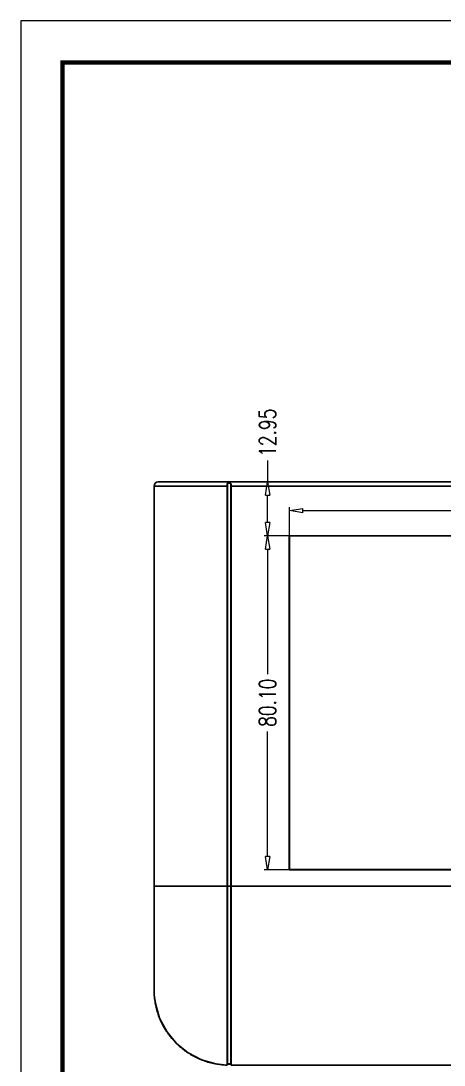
# Model space of a CAD drawing. Header units: millimetres. Extents: x 4911 to 5491, y 411 to 814.
# Drawn here: x 4911.3 to 5012.8, y 563.7 to 814.1 of the extents above; entities that cross this region are included whole.
import ezdxf

# ---------------------------------------------------------------- set-up
doc = ezdxf.new("R2010")
doc.units = ezdxf.units.MM
doc.layers.add('dim', color=82, linetype='Continuous', lineweight=9)
doc.layers.add('from', color=7, linetype='Continuous', lineweight=13)
doc.styles.add('ROMAND', font='romand.shx', dxfattribs={"width": 0.75, "bigfont": 'gbcbig.shx'})
doc.dimstyles.new('YanXiu', dxfattribs={"dimtxt": 2.5, "dimasz": 2.2, "dimexe": 1, "dimexo": 0, "dimgap": 0.66, "dimtad": 0, "dimzin": 1, "dimdsep": 46, "dimtxsty": 'ROMAND', "dimblk": 'CLOSEDBLANK', "dimcen": 0, "dimclrd": 3, "dimclre": 3, "dimclrt": 7, "dimazin": 0, "dimtfac": 1, "dimtofl": 0, "dimtmove": 0, "dimatfit": 3, "dimldrblk": 'CLOSEDBLANK', "dimfxl": 1, "dimlwd": 5, "dimlwe": 5, "dimarcsym": 0})

# ---------------------------------------------------------------- blocks, each defined once
blk = doc.blocks.new('_ClosedBlank')
at = {"color": 0, "linetype": 'ByBlock', "lineweight": -2}
for p, q in [((-1, 0.167), (0, 0)), ((-1, 0.167), (-1, -0.167)), ((0, 0), (-1, -0.167))]:
    blk.add_line(p, q, dxfattribs=at)
blk = doc.blocks.new('*D58')
at = {"layer": 'Defpoints', "color": 0}
for p in [(5120.73, 696.63), (4975.73, 690.55), (5120.73, 690.55)]:
    blk.add_point(p, dxfattribs=at)
at = {"layer": 'dim', "color": 3, "lineweight": 5}
for p, q in [((4975.73, 690.55), (4975.73, 697.43)), ((4978.93, 696.63), (5040.15, 696.63)), ((5117.53, 696.63), (5056.32, 696.63)), ((5120.73, 690.55), (5120.73, 697.43))]:
    blk.add_line(p, q, dxfattribs=at)
at = {"layer": 'dim', "color": 3, "lineweight": 5, "xscale": 3.2, "yscale": 3.2, "zscale": 3.2, "rotation": 180}
blk.add_blockref('_ClosedBlank', (4975.73, 696.63), dxfattribs=at)
at = {"layer": 'dim', "color": 3, "lineweight": 5, "xscale": 3.2, "yscale": 3.2, "zscale": 3.2}
blk.add_blockref('_ClosedBlank', (5120.73, 696.63), dxfattribs=at)
at = {"layer": 'dim', "color": 7, "insert": (5048.23, 696.63), "char_height": 4, "attachment_point": 5, "style": 'ROMAND'}
blk.add_mtext('145.00', dxfattribs=at)
blk = doc.blocks.new('*D59')
at = {"layer": 'Defpoints', "color": 0}
for p in [(4975.68, 690.6), (4970.46, 610.49), (4975.68, 610.49)]:
    blk.add_point(p, dxfattribs=at)
at = {"layer": 'dim', "color": 3, "lineweight": 5}
for p, q in [((4975.68, 690.6), (4969.66, 690.6)), ((4970.46, 687.4), (4970.46, 657.42)), ((4970.46, 613.69), (4970.46, 643.67)), ((4975.68, 610.49), (4969.66, 610.49))]:
    blk.add_line(p, q, dxfattribs=at)
at = {"layer": 'dim', "color": 3, "lineweight": 5, "xscale": 3.2, "yscale": 3.2, "zscale": 3.2}
for p, rotation in [((4970.46, 690.6), 90), ((4970.46, 610.49), 270)]:
    blk.add_blockref('_ClosedBlank', p, dxfattribs=dict(at, rotation=rotation))
at = {"layer": 'dim', "color": 7, "insert": (4970.46, 650.55), "char_height": 4, "attachment_point": 5, "rotation": 90, "style": 'ROMAND'}
blk.add_mtext('80.10', dxfattribs=at)
blk = doc.blocks.new('*D61')
at = {"layer": 'Defpoints', "color": 0}
for p in [(4970.46, 703.55), (4976.64, 703.55), (4975.68, 690.6)]:
    blk.add_point(p, dxfattribs=at)
at = {"layer": 'dim', "color": 3, "lineweight": 5}
for p, q in [((4970.46, 708.64), (4970.46, 703.55)), ((4976.64, 703.55), (4969.66, 703.55)), ((4970.46, 693.8), (4970.46, 700.35)), ((4975.68, 690.6), (4969.66, 690.6))]:
    blk.add_line(p, q, dxfattribs=at)
at = {"layer": 'dim', "color": 3, "lineweight": 5, "xscale": 3.2, "yscale": 3.2, "zscale": 3.2}
for p, rotation in [((4970.46, 703.55), 90), ((4970.46, 690.6), 270)]:
    blk.add_blockref('_ClosedBlank', p, dxfattribs=dict(at, rotation=rotation))
at = {"layer": 'dim', "color": 7, "insert": (4970.46, 715.3), "char_height": 4, "attachment_point": 5, "rotation": 90, "style": 'ROMAND'}
blk.add_mtext('12.95', dxfattribs=at)

msp = doc.modelspace()

# ---------------------------------------------------------------- linework, layer by layer
at = {"color": 7, "linetype": 'Continuous'}
for p, q in [((4943.233, 702.505), (4943.233, 606.546)), ((4960.735, 702.505), (4943.24, 702.505)), ((4943.24, 702.505), (4943.24, 581.223)), ((4944.216, 703.505), (4946.533, 703.546)), ((4946.542, 703.546), (4944.223, 703.505)), ((5149.924, 703.505), (4944.223, 703.505)), ((4946.533, 703.546), (5149.933, 703.546)), ((4960.735, 563.663), (4960.735, 702.505)), ((4960.833, 703.215), (4960.833, 563.904)), ((4961.233, 703.22), (4961.233, 703.505)), ((4961.633, 703.22), (4961.233, 703.22)), ((4961.633, 703.22), (4961.633, 563.904)), ((5134.733, 702.505), (4961.733, 702.505)), ((4961.733, 702.505), (4961.733, 563.656)), ((4975.681, 690.598), (5120.785, 690.598)), ((4975.681, 690.598), (4975.733, 690.546)), ((4975.681, 610.493), (4975.681, 690.598)), ((4975.733, 690.546), (5120.733, 690.546)), ((4975.733, 610.546), (4975.733, 690.546)), ((4975.681, 610.493), (4975.733, 610.546)), ((5120.785, 610.493), (4975.681, 610.493)), ((5120.733, 610.546), (4975.733, 610.546)), ((5153.226, 606.546), (4943.24, 606.546)), ((4943.24, 581.223), (4943.283, 580.392)), ((4960.735, 563.663), (4960.833, 563.955)), ((4960.737, 563.661), (4960.735, 563.663)), ((4960.833, 563.955), (4961.633, 563.955)), ((4961.233, 563.904), (4960.833, 563.904)), ((4961.233, 563.904), (4961.633, 563.904)), ((4961.633, 563.955), (4961.733, 563.656)), ((4961.733, 563.656), (4961.732, 563.653)), ((4961.733, 563.656), (5134.733, 563.656))]:
    msp.add_line(p, q, dxfattribs=at)
msp.add_lwpolyline([(4943.283, 580.392), (4943.54, 578.41), (4944.565, 574.901), (4946.266, 571.678), (4948.575, 568.876), (4951.385, 566.594), (4954.589, 564.93), (4958.05, 563.94), (4960.736, 563.66)], dxfattribs=at)
for centre, radius, start, end in [((4944.233, 702.505), 1, 91.00932, 180.02761), ((4944.24, 702.505), 1, 90.98926, 180.00097), ((4961.233, 685.715), 17.504, 89.99845, 91.30757)]:
    msp.add_arc(centre, radius, start, end, dxfattribs=at)
msp.add_ellipse((4961.4, 702.505), major_axis=(0, 1), ratio=0.3333325, start_param=-1.570793, end_param=-0.7753976, dxfattribs=at)
for points, start_tangent, end_tangent in [([(4960.735, 702.505), (4960.747, 702.765), (4960.78, 703.007), (4960.833, 703.215)], (0.0000009, 1), (0.3161225, 0.9487184)), ([(4943.283, 580.392), (4943.356, 579.627), (4943.583, 578.191), (4943.906, 576.837), (4944.331, 575.511), (4944.862, 574.208), (4945.494, 572.95), (4946.22, 571.749), (4947.038, 570.61), (4947.942, 569.538), (4948.925, 568.539), (4949.981, 567.62), (4951.104, 566.785), (4952.293, 566.039), (4953.539, 565.388), (4954.82, 564.842), (4956.127, 564.4), (4957.508, 564.05), (4959.031, 563.793), (4960.735, 563.663)], (0.0743521, -0.9972321), (0.9996005, -0.0282625)), ([(4960.833, 563.904), (4960.781, 563.764)], (-0.3387116, -0.9408902), (-0.3148635, -0.9491369))]:
    msp.add_spline(points, degree=3, dxfattribs=dict(at, start_tangent=start_tangent, end_tangent=end_tangent))
at = {"layer": 'from'}
msp.add_lwpolyline([(4911.271, 410.979), (5491.33, 410.979), (5491.33, 814.068), (4911.271, 814.068)], close=True, dxfattribs=at)
at = {"layer": 'from', "const_width": 1}
msp.add_lwpolyline([(4921.268, 420.976), (4921.268, 804.071), (5481.333, 804.071), (5481.333, 420.976), (4921.268, 420.976)], dxfattribs=at)

# ---------------------------------------------------------------- dimensions: what is measured, and where the dimension line sits
at = {"layer": 'dim'}
dim = msp.add_linear_dim(base=(4970.461, 703.546), p1=(4975.681, 690.598), p2=(4976.642, 703.546), angle=90, dimstyle='YanXiu', override={"dimtxt": 4, "dimasz": 3.2, "dimexe": 0.7996, "dimgap": 0.7996, "dimtmove": 1}, dxfattribs=at)
dim.commit()
dim.dimension.update_dxf_attribs({"geometry": '*D61', "text_midpoint": (4970.461, 715.298), "dimtype": 160})
dim = msp.add_linear_dim(base=(5120.733, 696.635), p1=(4975.733, 690.546), p2=(5120.733, 690.546), dimstyle='YanXiu', override={"dimtxt": 4, "dimasz": 3.2, "dimexe": 0.7996, "dimgap": 0.7996}, dxfattribs=at)
dim.commit()
dim.dimension.update_dxf_attribs({"geometry": '*D58', "text_midpoint": (5048.233, 696.635)})
dim = msp.add_linear_dim(base=(4970.4611, 610.4933), p1=(4975.6806, 690.5981), p2=(4975.6806, 610.4933), angle=90, dimstyle='YanXiu', override={"dimtxt": 4, "dimasz": 3.2, "dimexe": 0.7996, "dimgap": 0.7996}, dxfattribs=at)
dim.commit()
dim.dimension.update_dxf_attribs({"geometry": '*D59', "text_midpoint": (4970.4611, 650.5457)})

doc.saveas('drawing.dxf')
